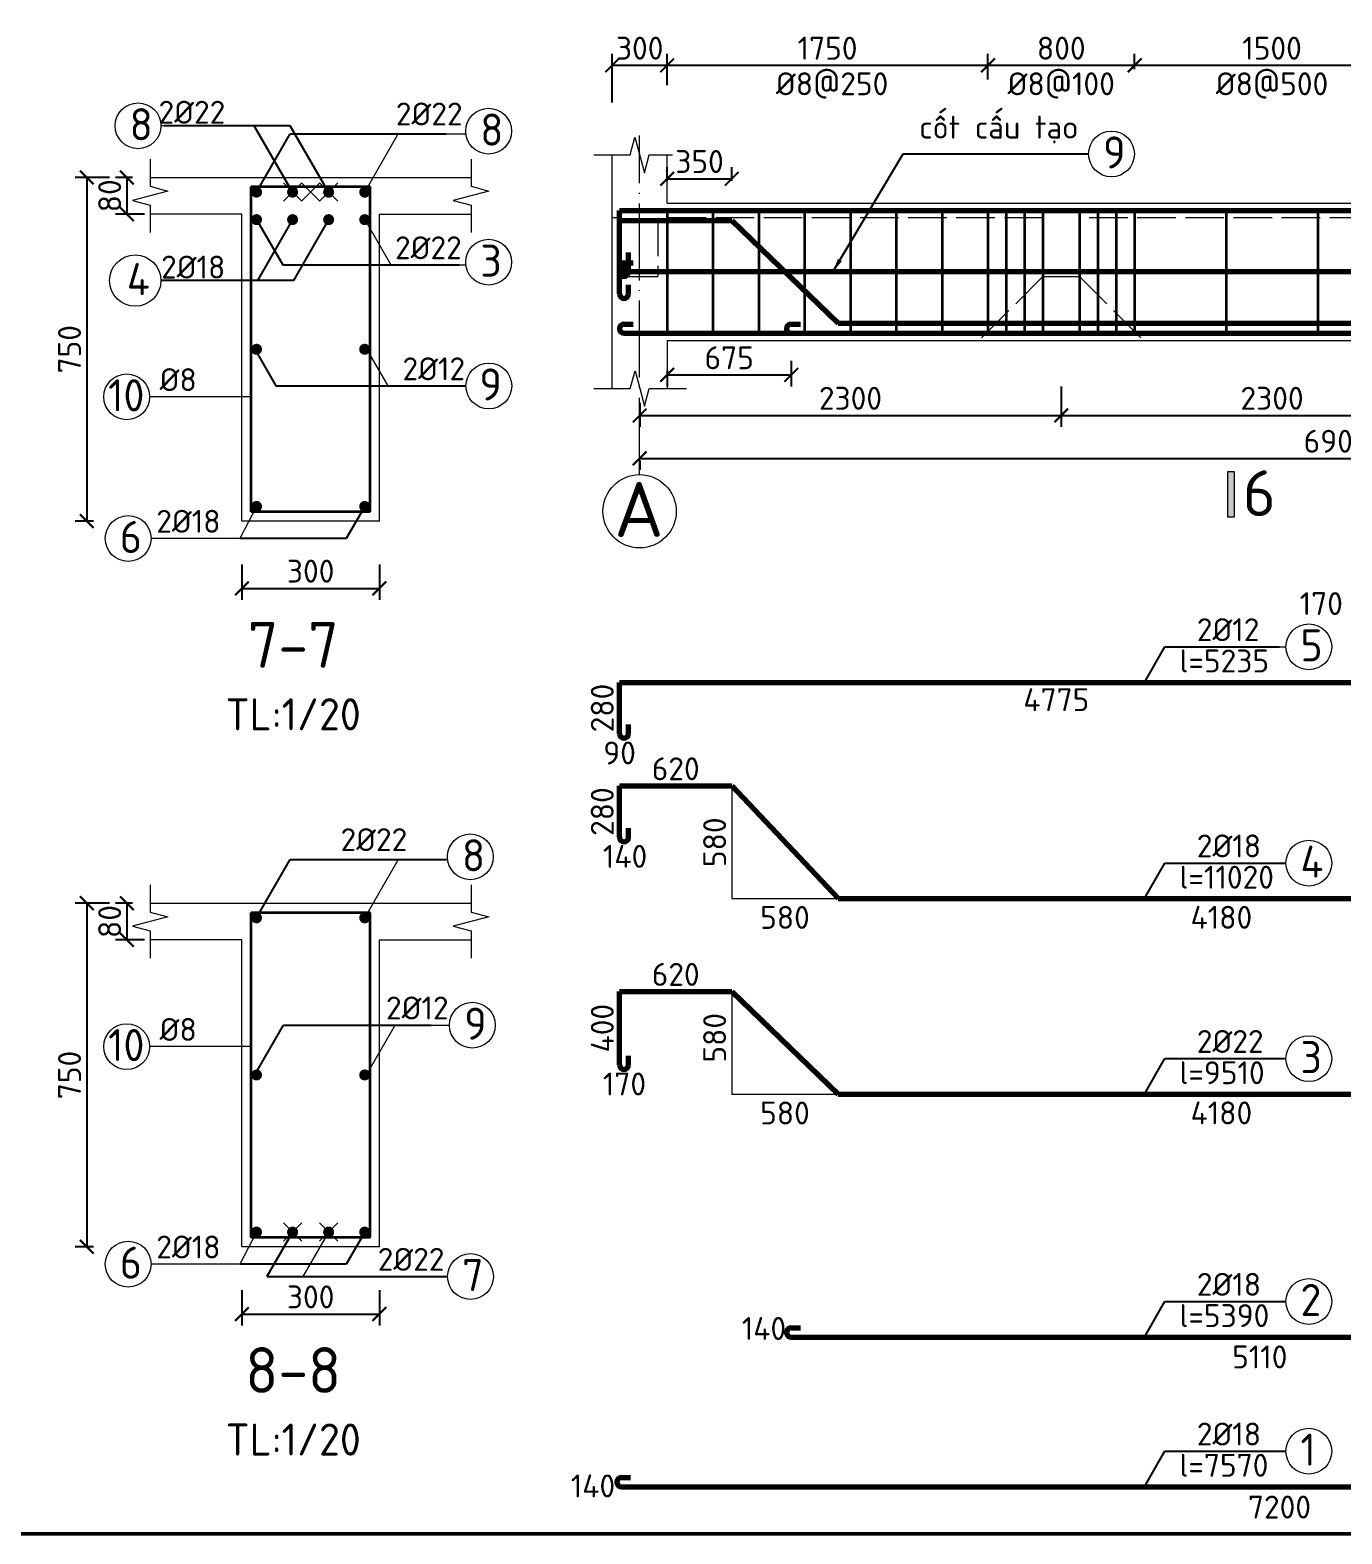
# Model space of a CAD drawing. Header units: millimetres. Extents: x 0 to 4970, y -594 to 1412.
# Drawn here: x 337.1 to 480.2, y 10 to 174.1 of the extents above; entities that cross this region are included whole.
import ezdxf

# ---------------------------------------------------------------- set-up
doc = ezdxf.new("R2010")
doc.units = ezdxf.units.MM
doc.header["$LTSCALE"] = 0.35
doc.header["$PDMODE"] = 3
doc.linetypes.add('ACAD_ISO02W100', pattern=[15, 12, -3])
doc.linetypes.add('ACAD_ISO04W100', pattern=[30, 24, -3, 0, -3])
doc.layers.get('0').update_dxf_attribs({"lineweight": 50})
for name, color, linetype, lineweight in [('Cot Dai', 7, 'Continuous', 35), ('Cot thep', 2, 'Continuous', 70), ('Cotthepcat', 3, 'Continuous', 70), ('Duong Bao', 6, 'Continuous', 18), ('Kich Thuoc', 1, 'Continuous', 20), ('Ky Hieu', 4, 'Continuous', 20), ('Net Khuat', 5, 'ACAD_ISO02W100', 20), ('NetCat', 7, 'Continuous', 20), ('Text', 40, 'Continuous', 20), ('Truc', 3, 'ACAD_ISO04W100', 20)]:
    doc.layers.add(name, color=color, linetype=linetype, lineweight=lineweight)
doc.styles.get("Standard").update_dxf_attribs({"font": 'isocpeur.ttf'})
doc.styles.add('VN', font='')
doc.styles.get('VN').set_extended_font_data('TCVN 7284')
doc.dimstyles.new('Dim20', dxfattribs={"dimtxt": 2.5, "dimasz": 1.5, "dimexe": 1.25, "dimexo": 0.625, "dimtad": 1, "dimlfac": 20, "dimtxsty": 'Standard', "dimblk": 'ARCHTICK', "dimcen": 2.5, "dimadec": 0, "dimazin": 0, "dimtfac": 1, "dimtmove": 0, "dimatfit": 3, "dimfxl": 1, "dimarcsym": 0})
doc.dimstyles.new('Dim50', dxfattribs={"dimtxt": 2.5, "dimasz": 1.5, "dimexe": 1.25, "dimexo": 0.625, "dimtad": 1, "dimlfac": 50, "dimtxsty": 'Standard', "dimblk": 'ARCHTICK', "dimcen": 2.5, "dimadec": 0, "dimazin": 0, "dimtfac": 1, "dimtmove": 0, "dimatfit": 3, "dimfxl": 1, "dimarcsym": 0})
doc.dimstyles.new('Dim50KT', dxfattribs={"dimtxt": 2.5, "dimasz": 1.5, "dimexe": 1.25, "dimexo": 0.625, "dimtad": 1, "dimlfac": 50, "dimtxsty": 'Standard', "dimblk": 'ARCHTICK', "dimcen": 2.5, "dimse1": 1, "dimse2": 1, "dimsd1": 1, "dimsd2": 1, "dimadec": 0, "dimazin": 0, "dimtfac": 1, "dimtmove": 0, "dimatfit": 3, "dimfxl": 1, "dimarcsym": 0})
doc.dimstyles.new('ISO-25', dxfattribs={"dimtxt": 2.5, "dimasz": 2.5, "dimexe": 1.25, "dimexo": 0.625, "dimtad": 1, "dimtxsty": 'Standard', "dimcen": 2.5, "dimadec": 0, "dimazin": 0, "dimtfac": 1, "dimtmove": 0, "dimatfit": 3, "dimfxl": 1, "dimarcsym": 0})

# ---------------------------------------------------------------- blocks, each defined once
blk = doc.blocks.new('_ArchTick')
at = {"color": 0, "linetype": 'ByBlock', "const_width": 0.15}
blk.add_lwpolyline([(-0.5, -0.5), (0.5, 0.5)], dxfattribs=at)
blk = doc.blocks.new('*D836')
at = {"layer": 'Defpoints', "color": 0}
for p in [(406.59, 170.29), (406.59, 167.5), (400.59, 165.62)]:
    blk.add_point(p, dxfattribs=at)
at = {"layer": 'Kich Thuoc', "color": 0, "lineweight": -2}
for p, q in [((400.59, 166.24), (400.59, 171.54)), ((406.59, 168.13), (406.59, 171.54)), ((400.59, 170.29), (406.59, 170.29))]:
    blk.add_line(p, q, dxfattribs=at)
at = {"layer": 'Kich Thuoc', "color": 0, "lineweight": -2, "xscale": 1.5, "yscale": 1.5, "zscale": 1.5, "rotation": 180}
blk.add_blockref('_ArchTick', (400.59, 170.29), dxfattribs=at)
at = {"layer": 'Kich Thuoc', "color": 0, "lineweight": -2, "xscale": 1.5, "yscale": 1.5, "zscale": 1.5}
blk.add_blockref('_ArchTick', (406.59, 170.29), dxfattribs=at)
at = {"layer": 'Kich Thuoc', "color": 0, "insert": (403.59, 172.16), "char_height": 2.5, "attachment_point": 5}
blk.add_mtext('300', dxfattribs=at)
blk = doc.blocks.new('*D897')
at = {"layer": 'Defpoints', "color": 0}
for p in [(401.39, 91.64), (413.64, 91.64), (413.64, 91.64)]:
    blk.add_point(p, dxfattribs=at)
at = {"layer": 'Kich Thuoc', "color": 0, "insert": (407.52, 93.51), "char_height": 2.5, "attachment_point": 5}
blk.add_mtext('620', dxfattribs=at)
blk = doc.blocks.new('*D839')
at = {"layer": 'Defpoints', "color": 0}
for p in [(348.88, 158.05), (347.64, 154.05), (350.19, 154.05)]:
    blk.add_point(p, dxfattribs=at)
at = {"layer": 'Kich Thuoc', "color": 0, "lineweight": -2}
for p, q in [((348.26, 158.05), (346.39, 158.05)), ((347.64, 158.05), (347.64, 154.05)), ((349.56, 154.05), (346.39, 154.05))]:
    blk.add_line(p, q, dxfattribs=at)
at = {"layer": 'Kich Thuoc', "color": 0, "lineweight": -2, "xscale": 1.5, "yscale": 1.5, "zscale": 1.5}
for p, rotation in [((347.64, 158.05), 90), ((347.64, 154.05), 270)]:
    blk.add_blockref('_ArchTick', p, dxfattribs=dict(at, rotation=rotation))
at = {"layer": 'Kich Thuoc', "color": 0, "insert": (345.76, 156.05), "char_height": 2.5, "attachment_point": 5, "rotation": 90}
blk.add_mtext('80', dxfattribs=at)
blk = doc.blocks.new('*D840')
at = {"layer": 'Defpoints', "color": 0}
for p in [(346.39, 158.05), (343.26, 120.55), (344.63, 120.55)]:
    blk.add_point(p, dxfattribs=at)
at = {"layer": 'Kich Thuoc', "color": 0, "lineweight": -2}
for p, q in [((345.76, 158.05), (342.01, 158.05)), ((343.26, 158.05), (343.26, 120.55)), ((344.01, 120.55), (342.01, 120.55))]:
    blk.add_line(p, q, dxfattribs=at)
at = {"layer": 'Kich Thuoc', "color": 0, "lineweight": -2, "xscale": 1.5, "yscale": 1.5, "zscale": 1.5}
for p, rotation in [((343.26, 158.05), 90), ((343.26, 120.55), 270)]:
    blk.add_blockref('_ArchTick', p, dxfattribs=dict(at, rotation=rotation))
at = {"layer": 'Kich Thuoc', "color": 0, "insert": (341.38, 139.3), "char_height": 2.5, "attachment_point": 5, "rotation": 90}
blk.add_mtext('750', dxfattribs=at)
blk = doc.blocks.new('*D841')
at = {"layer": 'Defpoints', "color": 0}
for p in [(360.19, 116.43), (375.19, 116.43), (375.19, 113.2)]:
    blk.add_point(p, dxfattribs=at)
at = {"layer": 'Kich Thuoc', "color": 0, "lineweight": -2}
for p, q in [((360.19, 115.8), (360.19, 111.95)), ((375.19, 115.8), (375.19, 111.95)), ((360.19, 113.2), (375.19, 113.2))]:
    blk.add_line(p, q, dxfattribs=at)
at = {"layer": 'Kich Thuoc', "color": 0, "lineweight": -2, "xscale": 1.5, "yscale": 1.5, "zscale": 1.5, "rotation": 180}
blk.add_blockref('_ArchTick', (360.19, 113.2), dxfattribs=at)
at = {"layer": 'Kich Thuoc', "color": 0, "lineweight": -2, "xscale": 1.5, "yscale": 1.5, "zscale": 1.5}
blk.add_blockref('_ArchTick', (375.19, 113.2), dxfattribs=at)
at = {"layer": 'Kich Thuoc', "color": 0, "insert": (367.69, 115.08), "char_height": 2.5, "attachment_point": 5}
blk.add_mtext('300', dxfattribs=at)
blk = doc.blocks.new('*D842')
at = {"layer": 'Defpoints', "color": 0}
for p in [(348.88, 78.84), (347.64, 74.84), (350.19, 74.84)]:
    blk.add_point(p, dxfattribs=at)
at = {"layer": 'Kich Thuoc', "color": 0, "lineweight": -2}
for p, q in [((348.26, 78.84), (346.39, 78.84)), ((347.64, 78.84), (347.64, 74.84)), ((349.56, 74.84), (346.39, 74.84))]:
    blk.add_line(p, q, dxfattribs=at)
at = {"layer": 'Kich Thuoc', "color": 0, "lineweight": -2, "xscale": 1.5, "yscale": 1.5, "zscale": 1.5}
for p, rotation in [((347.64, 78.84), 90), ((347.64, 74.84), 270)]:
    blk.add_blockref('_ArchTick', p, dxfattribs=dict(at, rotation=rotation))
at = {"layer": 'Kich Thuoc', "color": 0, "insert": (345.76, 76.84), "char_height": 2.5, "attachment_point": 5, "rotation": 90}
blk.add_mtext('80', dxfattribs=at)
blk = doc.blocks.new('*D843')
at = {"layer": 'Defpoints', "color": 0}
for p in [(346.39, 78.84), (343.26, 41.34), (344.63, 41.34)]:
    blk.add_point(p, dxfattribs=at)
at = {"layer": 'Kich Thuoc', "color": 0, "lineweight": -2}
for p, q in [((345.76, 78.84), (342.01, 78.84)), ((343.26, 78.84), (343.26, 41.34)), ((344.01, 41.34), (342.01, 41.34))]:
    blk.add_line(p, q, dxfattribs=at)
at = {"layer": 'Kich Thuoc', "color": 0, "lineweight": -2, "xscale": 1.5, "yscale": 1.5, "zscale": 1.5}
for p, rotation in [((343.26, 78.84), 90), ((343.26, 41.34), 270)]:
    blk.add_blockref('_ArchTick', p, dxfattribs=dict(at, rotation=rotation))
at = {"layer": 'Kich Thuoc', "color": 0, "insert": (341.38, 60.09), "char_height": 2.5, "attachment_point": 5, "rotation": 90}
blk.add_mtext('750', dxfattribs=at)
blk = doc.blocks.new('*D844')
at = {"layer": 'Defpoints', "color": 0}
for p in [(360.19, 37.22), (375.19, 37.22), (375.19, 34)]:
    blk.add_point(p, dxfattribs=at)
at = {"layer": 'Kich Thuoc', "color": 0, "lineweight": -2}
for p, q in [((360.19, 36.6), (360.19, 32.75)), ((375.19, 36.6), (375.19, 32.75)), ((360.19, 34), (375.19, 34))]:
    blk.add_line(p, q, dxfattribs=at)
at = {"layer": 'Kich Thuoc', "color": 0, "lineweight": -2, "xscale": 1.5, "yscale": 1.5, "zscale": 1.5, "rotation": 180}
blk.add_blockref('_ArchTick', (360.19, 34), dxfattribs=at)
at = {"layer": 'Kich Thuoc', "color": 0, "lineweight": -2, "xscale": 1.5, "yscale": 1.5, "zscale": 1.5}
blk.add_blockref('_ArchTick', (375.19, 34), dxfattribs=at)
at = {"layer": 'Kich Thuoc', "color": 0, "insert": (367.69, 35.87), "char_height": 2.5, "attachment_point": 5}
blk.add_mtext('300', dxfattribs=at)
blk = doc.blocks.new('*D845')
at = {"layer": 'Defpoints', "color": 0}
for p in [(413.64, 157.91), (406.59, 157.06), (413.64, 157.06)]:
    blk.add_point(p, dxfattribs=at)
at = {"layer": 'Kich Thuoc', "color": 0, "lineweight": -2}
for p, q in [((406.59, 157.68), (406.59, 159.16)), ((406.59, 157.91), (413.64, 157.91)), ((413.64, 157.68), (413.64, 159.16))]:
    blk.add_line(p, q, dxfattribs=at)
at = {"layer": 'Kich Thuoc', "color": 0, "lineweight": -2, "xscale": 1.5, "yscale": 1.5, "zscale": 1.5, "rotation": 180}
blk.add_blockref('_ArchTick', (406.59, 157.91), dxfattribs=at)
at = {"layer": 'Kich Thuoc', "color": 0, "lineweight": -2, "xscale": 1.5, "yscale": 1.5, "zscale": 1.5}
blk.add_blockref('_ArchTick', (413.64, 157.91), dxfattribs=at)
at = {"layer": 'Kich Thuoc', "color": 0, "insert": (410.12, 159.79), "char_height": 2.5, "attachment_point": 5}
blk.add_mtext('350', dxfattribs=at)
blk = doc.blocks.new('*D899')
at = {"layer": 'Defpoints', "color": 0}
for p in [(420.13, 138.65), (406.59, 137.62), (420.13, 136.5)]:
    blk.add_point(p, dxfattribs=at)
at = {"layer": 'Kich Thuoc', "color": 0, "lineweight": -2}
for p, q in [((420.13, 138.03), (420.13, 135.25)), ((406.59, 136.99), (406.59, 135.25)), ((406.59, 136.5), (420.13, 136.5))]:
    blk.add_line(p, q, dxfattribs=at)
at = {"layer": 'Kich Thuoc', "color": 0, "lineweight": -2, "xscale": 1.5, "yscale": 1.5, "zscale": 1.5, "rotation": 180}
blk.add_blockref('_ArchTick', (406.59, 136.5), dxfattribs=at)
at = {"layer": 'Kich Thuoc', "color": 0, "lineweight": -2, "xscale": 1.5, "yscale": 1.5, "zscale": 1.5}
blk.add_blockref('_ArchTick', (420.13, 136.5), dxfattribs=at)
at = {"layer": 'Kich Thuoc', "color": 0, "insert": (413.36, 138.37), "char_height": 2.5, "attachment_point": 5}
blk.add_mtext('675', dxfattribs=at)
blk = doc.blocks.new('*D864')
at = {"layer": 'Defpoints', "color": 0}
for p in [(402.23, 102.94), (401.39, 97.34), (401.39, 97.34)]:
    blk.add_point(p, dxfattribs=at)
at = {"layer": 'Kich Thuoc', "color": 0, "insert": (399.51, 100.14), "char_height": 2.5, "attachment_point": 5, "rotation": 90}
blk.add_mtext('280', dxfattribs=at)
blk = doc.blocks.new('*D865')
at = {"layer": 'Defpoints', "color": 0}
for p in [(402.23, 91.64), (401.39, 86.04), (401.39, 86.04)]:
    blk.add_point(p, dxfattribs=at)
at = {"layer": 'Kich Thuoc', "color": 0, "insert": (399.51, 88.84), "char_height": 2.5, "attachment_point": 5, "rotation": 90}
blk.add_mtext('280', dxfattribs=at)
blk = doc.blocks.new('*D866')
at = {"layer": 'Defpoints', "color": 0}
for p in [(402.23, 69.2), (401.39, 61.2), (401.39, 61.2)]:
    blk.add_point(p, dxfattribs=at)
at = {"layer": 'Kich Thuoc', "color": 0, "insert": (399.51, 65.2), "char_height": 2.5, "attachment_point": 5, "rotation": 90}
blk.add_mtext('400', dxfattribs=at)
blk = doc.blocks.new('*D868')
at = {"layer": 'Defpoints', "color": 0}
for p in [(401.39, 69.2), (413.64, 69.2), (413.64, 69.2)]:
    blk.add_point(p, dxfattribs=at)
at = {"layer": 'Kich Thuoc', "color": 0, "insert": (407.52, 71.07), "char_height": 2.5, "attachment_point": 5}
blk.add_mtext('620', dxfattribs=at)
blk = doc.blocks.new('*D869')
at = {"layer": 'Defpoints', "color": 0}
for p in [(425.24, 57.73), (508.88, 57.73), (508.88, 54.08)]:
    blk.add_point(p, dxfattribs=at)
at = {"layer": 'Kich Thuoc', "color": 0, "insert": (467.06, 55.95), "char_height": 2.5, "attachment_point": 5}
blk.add_mtext('4180', dxfattribs=at)
blk = doc.blocks.new('*D870')
at = {"layer": 'Defpoints', "color": 0}
for p in [(425.24, 79.07), (508.88, 79.07), (508.88, 75.42)]:
    blk.add_point(p, dxfattribs=at)
at = {"layer": 'Kich Thuoc', "color": 0, "insert": (467.06, 77.3), "char_height": 2.5, "attachment_point": 5}
blk.add_mtext('4180', dxfattribs=at)
blk = doc.blocks.new('*D902')
at = {"layer": 'Defpoints', "color": 0}
for p in [(413.64, 91.64), (413.64, 79.34), (413.64, 79.34)]:
    blk.add_point(p, dxfattribs=at)
at = {"layer": 'Kich Thuoc', "color": 0, "insert": (411.77, 85.49), "char_height": 2.5, "attachment_point": 5, "rotation": 90}
blk.add_mtext('580', dxfattribs=at)
blk = doc.blocks.new('*D871')
at = {"layer": 'Defpoints', "color": 0}
for p in [(413.64, 78.74), (425.24, 78.74), (425.24, 75.41)]:
    blk.add_point(p, dxfattribs=at)
at = {"layer": 'Kich Thuoc', "color": 0, "insert": (419.44, 77.29), "char_height": 2.5, "attachment_point": 5}
blk.add_mtext('580', dxfattribs=at)
blk = doc.blocks.new('*D874')
at = {"layer": 'Defpoints', "color": 0}
for p in [(413.64, 70.3), (413.64, 58), (413.64, 58)]:
    blk.add_point(p, dxfattribs=at)
at = {"layer": 'Kich Thuoc', "color": 0, "insert": (411.77, 64.15), "char_height": 2.5, "attachment_point": 5, "rotation": 90}
blk.add_mtext('580', dxfattribs=at)
blk = doc.blocks.new('*D875')
at = {"layer": 'Defpoints', "color": 0}
for p in [(413.64, 57.39), (425.24, 57.39), (425.24, 54.07)]:
    blk.add_point(p, dxfattribs=at)
at = {"layer": 'Kich Thuoc', "color": 0, "insert": (419.44, 55.94), "char_height": 2.5, "attachment_point": 5}
blk.add_mtext('580', dxfattribs=at)
blk = doc.blocks.new('*D903')
at = {"layer": 'Defpoints', "color": 0}
for p in [(420.13, 31.49), (522.37, 31.49), (522.37, 27.44)]:
    blk.add_point(p, dxfattribs=at)
at = {"layer": 'Kich Thuoc', "color": 0, "insert": (471.25, 29.32), "char_height": 2.5, "attachment_point": 5}
blk.add_mtext('5110', dxfattribs=at)
blk = doc.blocks.new('*D881')
at = {"layer": 'Defpoints', "color": 0}
for p in [(401.6, 16.92), (545.19, 16.92), (545.19, 11.06)]:
    blk.add_point(p, dxfattribs=at)
at = {"layer": 'Kich Thuoc', "color": 0, "insert": (473.4, 12.93), "char_height": 2.5, "attachment_point": 5}
blk.add_mtext('7200', dxfattribs=at)
blk = doc.blocks.new('*D883')
at = {"layer": 'Defpoints', "color": 0}
for p in [(403.59, 127.8), (541.59, 127.8), (541.59, 127.39)]:
    blk.add_point(p, dxfattribs=at)
at = {"layer": 'Kich Thuoc', "color": 0, "lineweight": -2}
for p, q in [((403.59, 127.39), (541.59, 127.39)), ((403.59, 127.17), (403.59, 126.14)), ((541.59, 127.17), (541.59, 126.14))]:
    blk.add_line(p, q, dxfattribs=at)
at = {"layer": 'Kich Thuoc', "color": 0, "lineweight": -2, "xscale": 1.5, "yscale": 1.5, "zscale": 1.5, "rotation": 180}
blk.add_blockref('_ArchTick', (403.59, 127.39), dxfattribs=at)
at = {"layer": 'Kich Thuoc', "color": 0, "lineweight": -2, "xscale": 1.5, "yscale": 1.5, "zscale": 1.5}
blk.add_blockref('_ArchTick', (541.59, 127.39), dxfattribs=at)
at = {"layer": 'Kich Thuoc', "color": 0, "insert": (479.58, 129.26), "char_height": 2.5, "attachment_point": 5}
blk.add_mtext('6900', dxfattribs=at)
blk = doc.blocks.new('*D885')
at = {"layer": 'Defpoints', "color": 0}
for p in [(457.59, 170.29), (457.59, 169.27), (441.59, 168.13)]:
    blk.add_point(p, dxfattribs=at)
at = {"layer": 'Kich Thuoc', "color": 0, "lineweight": -2}
for p, q in [((441.59, 168.75), (441.59, 171.54)), ((457.59, 169.89), (457.59, 171.54)), ((441.59, 170.29), (457.59, 170.29))]:
    blk.add_line(p, q, dxfattribs=at)
at = {"layer": 'Kich Thuoc', "color": 0, "lineweight": -2, "xscale": 1.5, "yscale": 1.5, "zscale": 1.5, "rotation": 180}
blk.add_blockref('_ArchTick', (441.59, 170.29), dxfattribs=at)
at = {"layer": 'Kich Thuoc', "color": 0, "lineweight": -2, "xscale": 1.5, "yscale": 1.5, "zscale": 1.5}
blk.add_blockref('_ArchTick', (457.59, 170.29), dxfattribs=at)
at = {"layer": 'Kich Thuoc', "color": 0, "insert": (449.59, 172.16), "char_height": 2.5, "attachment_point": 5}
blk.add_mtext('800', dxfattribs=at)
blk = doc.blocks.new('*D890')
at = {"layer": 'Defpoints', "color": 0}
for p in [(441.59, 170.29), (406.59, 168.13), (441.59, 168.13)]:
    blk.add_point(p, dxfattribs=at)
at = {"layer": 'Kich Thuoc', "color": 0, "lineweight": -2}
for p, q in [((406.59, 168.75), (406.59, 171.54)), ((441.59, 168.75), (441.59, 171.54)), ((406.59, 170.29), (441.59, 170.29))]:
    blk.add_line(p, q, dxfattribs=at)
at = {"layer": 'Kich Thuoc', "color": 0, "lineweight": -2, "xscale": 1.5, "yscale": 1.5, "zscale": 1.5, "rotation": 180}
blk.add_blockref('_ArchTick', (406.59, 170.29), dxfattribs=at)
at = {"layer": 'Kich Thuoc', "color": 0, "lineweight": -2, "xscale": 1.5, "yscale": 1.5, "zscale": 1.5}
blk.add_blockref('_ArchTick', (441.59, 170.29), dxfattribs=at)
at = {"layer": 'Kich Thuoc', "color": 0, "insert": (424.09, 172.16), "char_height": 2.5, "attachment_point": 5}
blk.add_mtext('1750', dxfattribs=at)
blk = doc.blocks.new('*D891')
at = {"layer": 'Defpoints', "color": 0}
for p in [(457.59, 169.23), (487.59, 170.29), (487.59, 169.23)]:
    blk.add_point(p, dxfattribs=at)
at = {"layer": 'Kich Thuoc', "color": 0, "lineweight": -2}
for p, q in [((457.59, 169.86), (457.59, 171.54)), ((487.59, 169.86), (487.59, 171.54)), ((457.59, 170.29), (487.59, 170.29))]:
    blk.add_line(p, q, dxfattribs=at)
at = {"layer": 'Kich Thuoc', "color": 0, "lineweight": -2, "xscale": 1.5, "yscale": 1.5, "zscale": 1.5, "rotation": 180}
blk.add_blockref('_ArchTick', (457.59, 170.29), dxfattribs=at)
at = {"layer": 'Kich Thuoc', "color": 0, "lineweight": -2, "xscale": 1.5, "yscale": 1.5, "zscale": 1.5}
blk.add_blockref('_ArchTick', (487.59, 170.29), dxfattribs=at)
at = {"layer": 'Kich Thuoc', "color": 0, "insert": (472.59, 172.16), "char_height": 2.5, "attachment_point": 5}
blk.add_mtext('1500', dxfattribs=at)
blk = doc.blocks.new('*D896')
at = {"layer": 'Defpoints', "color": 0}
for p in [(401.39, 103.52), (496.71, 103.52), (496.71, 99.18)]:
    blk.add_point(p, dxfattribs=at)
at = {"layer": 'Kich Thuoc', "color": 0, "insert": (449.05, 101.05), "char_height": 2.5, "attachment_point": 5}
blk.add_mtext('4775', dxfattribs=at)
blk = doc.blocks.new('*D912')
at = {"layer": 'Defpoints', "color": 0}
for p in [(449.59, 135.87), (403.59, 134.1), (449.59, 132.07)]:
    blk.add_point(p, dxfattribs=at)
at = {"layer": 'Kich Thuoc', "color": 0, "lineweight": -2}
for p, q in [((449.59, 135.24), (449.59, 130.82)), ((403.59, 133.47), (403.59, 130.82)), ((403.59, 132.07), (449.59, 132.07))]:
    blk.add_line(p, q, dxfattribs=at)
at = {"layer": 'Kich Thuoc', "color": 0, "lineweight": -2, "xscale": 1.5, "yscale": 1.5, "zscale": 1.5, "rotation": 180}
blk.add_blockref('_ArchTick', (403.59, 132.07), dxfattribs=at)
at = {"layer": 'Kich Thuoc', "color": 0, "lineweight": -2, "xscale": 1.5, "yscale": 1.5, "zscale": 1.5}
blk.add_blockref('_ArchTick', (449.59, 132.07), dxfattribs=at)
at = {"layer": 'Kich Thuoc', "color": 0, "insert": (426.59, 133.95), "char_height": 2.5, "attachment_point": 5}
blk.add_mtext('2300', dxfattribs=at)
blk = doc.blocks.new('*D913')
at = {"layer": 'Defpoints', "color": 0}
for p in [(449.59, 135.87), (495.59, 135.08), (495.59, 132.07)]:
    blk.add_point(p, dxfattribs=at)
at = {"layer": 'Kich Thuoc', "color": 0, "lineweight": -2}
for p, q in [((449.59, 135.24), (449.59, 130.82)), ((495.59, 134.46), (495.59, 130.82)), ((449.59, 132.07), (495.59, 132.07))]:
    blk.add_line(p, q, dxfattribs=at)
at = {"layer": 'Kich Thuoc', "color": 0, "lineweight": -2, "xscale": 1.5, "yscale": 1.5, "zscale": 1.5, "rotation": 180}
blk.add_blockref('_ArchTick', (449.59, 132.07), dxfattribs=at)
at = {"layer": 'Kich Thuoc', "color": 0, "lineweight": -2, "xscale": 1.5, "yscale": 1.5, "zscale": 1.5}
blk.add_blockref('_ArchTick', (495.59, 132.07), dxfattribs=at)
at = {"layer": 'Kich Thuoc', "color": 0, "insert": (472.59, 133.95), "char_height": 2.5, "attachment_point": 5}
blk.add_mtext('2300', dxfattribs=at)

msp = doc.modelspace()

# ---------------------------------------------------------------- hatches: boundary and pattern name
at = {"layer": 'NetCat'}
h = msp.add_hatch(color=256, dxfattribs=at)
h.paths.add_polyline_path([(467.766148, 125.970023), (468.466148, 125.970023), (468.466148, 120.970023), (467.766148, 120.970023)])
edge = h.paths.add_edge_path(flags=17)
edge.add_line((467.766148, 120.970023), (467.766148, 125.970023))

# ---------------------------------------------------------------- linework, layer by layer
msp.add_lwpolyline([(20, 10), (830, 10), (830, 584), (20, 584)], close=True)
at = {"layer": 'Cot Dai'}
for p, q in [((361.186129, 157.047325), (374.186129, 157.047325)), ((361.186129, 121.547325), (361.186129, 157.047325)), ((374.186129, 121.547325), (374.186129, 157.047325)), ((406.586868, 154.44522), (406.586868, 141.04522)), ((411.586868, 154.44522), (411.586868, 141.04522)), ((416.586868, 154.44522), (416.586868, 141.04522)), ((421.586868, 154.44522), (421.586868, 141.04522)), ((426.586868, 154.44522), (426.586868, 141.04522)), ((431.586868, 154.44522), (431.586868, 141.04522)), ((436.586868, 154.44522), (436.586868, 141.04522)), ((441.586868, 154.44522), (441.586868, 141.04522)), ((443.586868, 154.44522), (443.586868, 141.04522)), ((445.586868, 154.44522), (445.586868, 141.04522)), ((447.586868, 154.44541), (447.586868, 141.04541)), ((451.586868, 154.445791), (451.586868, 141.045791)), ((453.586868, 154.440554), (453.586868, 141.040554)), ((455.586868, 154.440554), (455.586868, 141.040554)), ((457.586868, 154.440554), (457.586868, 141.040554)), ((467.586868, 154.440554), (467.586868, 141.040554)), ((477.586868, 154.440554), (477.586868, 141.040554)), ((374.186129, 121.547325), (361.186129, 121.547325)), ((361.186129, 77.842177), (374.186129, 77.842177)), ((361.186129, 42.342177), (361.186129, 77.842177)), ((374.186129, 42.342177), (374.186129, 77.842177)), ((374.186129, 42.342177), (361.186129, 42.342177))]:
    msp.add_line(p, q, dxfattribs=at)
at = {"layer": 'Cot thep'}
for p, q in [((401.386868, 154.44522), (544.586868, 154.44522)), ((401.386868, 154.44522), (422.432886, 154.44522)), ((401.386868, 148.84522), (401.386868, 154.44522)), ((401.386868, 153.34522), (413.643217, 153.34522)), ((401.386868, 147.74522), (401.386868, 153.34522)), ((401.386868, 145.34522), (401.386868, 153.34522)), ((413.643217, 153.34522), (425.243217, 142.14522)), ((413.643217, 153.34522), (425.243217, 142.14522)), ((610.586868, 147.765178), (401.892001, 147.745286)), ((425.243217, 142.14522), (508.883284, 142.14522)), ((435.023788, 142.14522), (502.586868, 142.14522)), ((401.892001, 141.04522), (544.586868, 141.04522)), ((420.125166, 141.04522), (497.743239, 141.04522)), ((401.386868, 102.942119), (496.714597, 102.942119)), ((401.386868, 97.342119), (401.386868, 102.942119)), ((401.386868, 91.639471), (413.643217, 91.639471)), ((401.386868, 86.039471), (401.386868, 91.639471)), ((413.643217, 91.639471), (425.243217, 79.339471)), ((425.243217, 79.339471), (508.883284, 79.339471)), ((401.386868, 69.198029), (413.643217, 69.198029)), ((401.386868, 69.198029), (413.643217, 69.198029)), ((401.386868, 61.198029), (401.386868, 69.198029)), ((413.643217, 69.198029), (425.243217, 57.998029)), ((413.643217, 69.198029), (425.243217, 57.998029)), ((425.243217, 57.998029), (508.883284, 57.998029)), ((420.125166, 31.489401), (522.368112, 31.489401)), ((401.604645, 15.151464), (545.186868, 15.151464))]:
    msp.add_line(p, q, dxfattribs=at)
at = {"layer": 'Cot thep', "color": 1, "const_width": 0.6}
for points in [[(361.486129, 156.447325, 1), (362.086129, 156.447325, 1)], [(365.419462, 156.447325, 1), (366.019462, 156.447325, 1)], [(369.352795, 156.447325, 1), (369.952795, 156.447325, 1)], [(373.286129, 156.447325, 1), (373.886129, 156.447325, 1)], [(361.486129, 153.447325, 1), (362.086129, 153.447325, 1)], [(373.286129, 153.447325, 1), (373.886129, 153.447325, 1)], [(365.419462, 42.942177, 1), (366.019462, 42.942177, 1)], [(369.352795, 42.942177, 1), (369.952795, 42.942177, 1)]]:
    msp.add_lwpolyline(points, format="xyb", close=True, dxfattribs=at)
at = {"layer": 'Cot thep', "const_width": 0.6}
for points in [[(365.419462, 153.447325, 1), (366.019462, 153.447325, 1)], [(369.352795, 153.447325, 1), (369.952795, 153.447325, 1)], [(361.486129, 139.297325, 1), (362.086129, 139.297325, 1)], [(373.286129, 139.297325, 1), (373.886129, 139.297325, 1)], [(361.486129, 122.147325, 1), (362.086129, 122.147325, 1)], [(373.286129, 122.147325, 1), (373.886129, 122.147325, 1)], [(361.486129, 77.242177, 1), (362.086129, 77.242177, 1)], [(373.286129, 77.242177, 1), (373.886129, 77.242177, 1)], [(361.486129, 60.092177, 1), (362.086129, 60.092177, 1)], [(373.286129, 60.092177, 1), (373.886129, 60.092177, 1)], [(361.486129, 42.942177, 1), (362.086129, 42.942177, 1)], [(373.286129, 42.942177, 1), (373.886129, 42.942177, 1)]]:
    msp.add_lwpolyline(points, format="xyb", close=True, dxfattribs=at)
at = {"layer": 'Cotthepcat'}
for p, q in [((402.386868, 148.84522), (402.386868, 149.84522)), ((401.892001, 148.745286), (402.892001, 148.745286)), ((402.386868, 147.74522), (402.386868, 148.74522)), ((402.386868, 145.34522), (402.386868, 146.34522)), ((401.892001, 142.04522), (402.892001, 142.04522)), ((420.125166, 142.04522), (421.125166, 142.04522)), ((402.386868, 97.342119), (402.386868, 98.342119)), ((402.386868, 86.039471), (402.386868, 87.039471)), ((402.386868, 61.198029), (402.386868, 62.198029)), ((420.125166, 32.489401), (421.125166, 32.489401)), ((401.604645, 16.151464), (402.604645, 16.151464))]:
    msp.add_line(p, q, dxfattribs=at)
for centre, start, end in [((401.886868, 148.84522), 180, 0), ((401.886868, 147.74522), 180, 0), ((401.892001, 148.245286), 90, 270), ((401.886868, 145.34522), 180, 0), ((401.892001, 141.54522), 90, 270), ((420.125166, 141.54522), 90, 270), ((401.886868, 97.342119), 180, 0), ((401.886868, 86.039471), 180, 0), ((401.886868, 61.198029), 180, 0), ((420.125166, 31.989401), 90, 270), ((401.604645, 15.651464), 90, 270)]:
    msp.add_arc(centre, 0.5, start, end, dxfattribs=at)
at = {"layer": 'Duong Bao'}
for p, q in [((400.586868, 135.005235), (400.586868, 160.502712)), ((406.586868, 155.24522), (406.586868, 160.502712)), ((350.186129, 158.047325), (385.186129, 158.047325)), ((406.586868, 155.24522), (538.586868, 155.24522)), ((360.186129, 154.047325), (350.186129, 154.047325)), ((360.186129, 120.547325), (360.186129, 154.047325)), ((375.186129, 120.547325), (375.186129, 154.047325)), ((375.186129, 154.047325), (385.186129, 154.047325)), ((406.586868, 140.24522), (538.586868, 140.24522)), ((406.586868, 140.24522), (406.586868, 134.987727)), ((375.186129, 120.547325), (360.186129, 120.547325)), ((350.186129, 78.842177), (385.186129, 78.842177)), ((360.186129, 74.842177), (350.186129, 74.842177)), ((360.186129, 41.342177), (360.186129, 74.842177)), ((375.186129, 41.342177), (375.186129, 74.842177)), ((375.186129, 74.842177), (385.186129, 74.842177)), ((375.186129, 41.342177), (360.186129, 41.342177))]:
    msp.add_line(p, q, dxfattribs=at)
at = {"layer": 'Kich Thuoc'}
for p, q in [((413.643217, 91.639471), (413.643217, 79.339471)), ((413.643217, 79.339471), (425.243217, 79.339471)), ((413.643217, 69.198029), (413.643217, 57.998029)), ((413.643217, 57.998029), (425.243217, 57.998029))]:
    msp.add_line(p, q, dxfattribs=at)
for p in [(365.719462, 156.447325), (367.686129, 156.447325), (369.652795, 156.447325), (365.719462, 42.942177), (369.652795, 42.942177)]:
    msp.add_point(p, dxfattribs=at)
at = {"layer": 'Ky Hieu'}
for p, q in [((363.193895, 163.689192), (351.352379, 163.689192)), ((373.586129, 156.447325), (377.250751, 162.794637)), ((382.443828, 162.805981), (384.631328, 162.805981)), ((373.586129, 153.447325), (376.439962, 148.504339)), ((383.891033, 148.502287), (384.631328, 148.502287)), ((373.786129, 139.297325), (376.099443, 135.290547)), ((361.186129, 134.106901), (350.119194, 134.106901)), ((361.786129, 122.147325), (359.950625, 118.646502)), ((359.950625, 118.646502), (350.282521, 118.646502)), ((466.918941, 106.816735), (474.099346, 106.816735)), ((373.586129, 77.242177), (377.250751, 83.589489)), ((382.443828, 83.600833), (382.631328, 83.600833)), ((466.918941, 83.214087), (474.099346, 83.214087)), ((373.786129, 60.092177), (376.924468, 65.527941)), ((374.332187, 65.527941), (382.831328, 65.527941)), ((361.186129, 63.187049), (350.119194, 63.187049)), ((466.724614, 61.872645), (473.90502, 61.872645)), ((473.90502, 61.872645), (474.099346, 61.872645)), ((361.786129, 42.942177), (359.950625, 39.441354)), ((369.652795, 42.942177), (366.851933, 38.090941)), ((359.950625, 39.441354), (350.282521, 39.441354)), ((466.918941, 35.364017), (474.099346, 35.364017))]:
    msp.add_line(p, q, dxfattribs=at)
for points in [[(398.586868, 160.502712), (398.586868, 160.502712), (402.551592, 160.502712), (403.06923, 162.434564), (404.104506, 158.57086), (404.622145, 160.502712), (407.174746, 160.502712), (407.174746, 160.502712)], [(350.186129, 160.047325), (350.186129, 160.047325), (350.186129, 157.082601), (352.11798, 156.564963), (348.254277, 155.529687), (350.186129, 155.012048), (350.186129, 152.047325), (350.186129, 152.047325)], [(385.186129, 160.047325), (385.186129, 160.047325), (385.186129, 157.082601), (387.11798, 156.564963), (383.254277, 155.529687), (385.186129, 155.012048), (385.186129, 152.047325), (385.186129, 152.047325)], [(398.604506, 135.005235), (398.604506, 135.005235), (402.56923, 135.005235), (403.086868, 136.937087), (404.122145, 133.073384), (404.639783, 135.005235), (408.681927, 135.005235), (408.681927, 135.005235)], [(350.186129, 80.842177), (350.186129, 80.842177), (350.186129, 77.877453), (352.11798, 77.359815), (348.254277, 76.324539), (350.186129, 75.806901), (350.186129, 72.842177), (350.186129, 72.842177)], [(385.186129, 80.842177), (385.186129, 80.842177), (385.186129, 77.877453), (387.11798, 77.359815), (383.254277, 76.324539), (385.186129, 75.806901), (385.186129, 72.842177), (385.186129, 72.842177)]]:
    msp.add_lwpolyline(points, dxfattribs=at)
for centre, radius in [((348.852379, 163.689192), 2.5), ((387.113263, 163.105981), 2.5), ((455.073549, 160.613822), 2.5), ((387.113263, 148.802287), 2.5), ((348.548667, 146.789673), 2.803713), ((347.619194, 134.106901), 2.5), ((387.131328, 135.290547), 2.5), ((403.586868, 121.613359), 4), ((347.782521, 118.646502), 2.5), ((476.599346, 106.816735), 2.5), ((385.113263, 83.900833), 2.5), ((476.599346, 83.214087), 2.5), ((385.331328, 65.527941), 2.5), ((347.619194, 63.187049), 2.5), ((476.599346, 61.872645), 2.5), ((347.782521, 39.441354), 2.5), ((385.131328, 38.090941), 2.5), ((476.599346, 35.364017), 2.5), ((476.599346, 19.02608), 2.5)]:
    msp.add_circle(centre, radius, dxfattribs=at)
at = {"layer": 'Net Khuat'}
for p, q in [((401.586868, 153.64522), (400.586868, 153.64522)), ((401.586868, 153.64522), (401.586868, 147.24522)), ((447.586868, 153.64522), (405.586868, 153.64522)), ((405.586868, 153.64522), (405.586868, 147.24522)), ((447.586868, 153.64522), (447.586868, 147.24522)), ((493.586868, 153.64522), (451.586868, 153.64522)), ((451.586868, 153.64522), (451.586868, 147.24522)), ((401.586868, 147.24522), (405.586868, 147.24522)), ((447.586868, 147.24522), (440.586868, 140.24522)), ((447.586868, 147.24522), (451.586868, 147.24522)), ((451.586868, 147.24522), (458.586868, 140.24522))]:
    msp.add_line(p, q, dxfattribs=at)
at = {"layer": 'NetCat'}
msp.add_line((467.766148, 120.970023), (467.766148, 125.970023), dxfattribs=at)
msp.add_line((467.766148, 120.970023), (467.766148, 125.970023), dxfattribs=at)
msp.add_lwpolyline([(467.766148, 125.970023), (468.466148, 125.970023), (468.466148, 120.970023), (467.766148, 120.970023), (467.766148, 125.970023)], dxfattribs=at)
at = {"layer": 'Truc'}
msp.add_line((403.586868, 125.613359), (403.586868, 162.621141), dxfattribs=at)

# ---------------------------------------------------------------- texts
at = {"layer": 'Kich Thuoc', "color": 2}
msp.add_text('A', height=6, dxfattribs=at).set_placement((400.810102, 118.820046))
at = {"layer": 'Kich Thuoc', "char_height": 2.5}
for s, insert, width, attachment_point in [('%%C8@250', (424.586868, 168.09122), 24.5, 5), ('%%C8@100', (449.586868, 168.09122), 24.5, 5), ('%%C8@500', (472.586868, 168.09122), 24.5, 5), ('170', (475.602721, 112.789925), 3.45107973, 1), ('90', (399.619958, 96.486392), 3.45107973, 1), ('140', (399.573122, 85.201354), 3.45107973, 1), ('170', (399.573122, 60.359912), 3.45107973, 1), ('140', (414.728307, 33.673124), 3.45107973, 1), ('140', (396.071965, 16.48696), 3.45107973, 1)]:
    msp.add_mtext(s, dxfattribs=dict(at, insert=insert, width=width, attachment_point=attachment_point))
at = {"layer": 'Ky Hieu', "style": 'VN'}
for s, p in [('8', (347.938356, 162.106057)), ('8', (386.19924, 161.522847)), ('9', (454.155069, 159.030688)), ('3', (386.19924, 147.219152)), ('4', (347.634643, 145.206539)), ('9', (386.102332, 133.707412)), ('10', (345.593731, 132.523767)), ('6', (346.868498, 117.063367)), ('5', (475.685323, 105.233601)), ('8', (384.19924, 82.317699)), ('4', (475.685323, 81.630953)), ('9', (384.447618, 63.944806)), ('10', (345.593731, 61.603915)), ('3', (475.685323, 60.289511)), ('6', (346.868498, 37.858219)), ('7', (384.217305, 36.507806)), ('2', (475.685323, 33.780883)), ('1', (475.685323, 17.442946))]:
    msp.add_text(s, height=3.5, dxfattribs=at).set_placement(p)
at = {"layer": 'Ky Hieu', "char_height": 2.5}
for s, insert, attachment_point in [('   2%%C22', (358.382429, 163.919221), 9), ('2%%C22', (376.983521, 163.730981), 7), ('2%%C22', (376.891033, 149.127287), 7), ('   2%%C18', (358.382429, 147.019702), 9), ('2%%C12', (377.71018, 135.915547), 7), ('%%C8', (355.263813, 134.731901), 9), ('2%%C18', (357.857893, 119.271502), 9), ('2%%C12', (464.379004, 107.441735), 7), ('l=5235', (462.479004, 104.030217), 7), ('2%%C22', (370.947623, 84.525833), 7), ('2%%C18', (464.379004, 83.839087), 7), ('l=11020', (462.479004, 80.427568), 7), ('2%%C12', (375.91018, 66.152941), 7), ('%%C8', (355.263813, 63.812049), 9), ('2%%C22', (464.379004, 62.497645), 7), ('l=9510', (462.479004, 59.086126), 7), ('2%%C18', (357.857893, 40.066354), 9), ('2%%C22', (382.293139, 38.715941), 9), ('2%%C18', (464.379004, 35.989017), 7), ('l=5390', (462.479004, 32.577498), 7), ('2%%C18', (464.379004, 19.65108), 7), ('l=7570', (462.479004, 16.239561), 7)]:
    msp.add_mtext(s, dxfattribs=dict(at, insert=insert, attachment_point=attachment_point))
at = {"layer": 'Ky Hieu', "insert": (434.083756, 164.790334), "char_height": 2.5, "width": 19.66737424, "attachment_point": 1}
msp.add_mtext('c{\\fTCVN 7284|b0|i0|c0|p34;ố}t c{\\fTCVN 7284|b0|i0|c0|p34;ấ}u t{\\fTCVN 7284|b0|i0|c0|p34;ạ}o', dxfattribs=at)
at = {"layer": 'Text', "insert": (469.389542, 126.089824), "char_height": 5, "width": 11.43756339, "attachment_point": 1}
msp.add_mtext('6', dxfattribs=at)
at = {"layer": 'Text', "char_height": 5, "width": 43.59497134, "attachment_point": 5, "style": 'VN'}
for s, insert in [('\\pt5;7-7\\P{\\H0.7x;TL:1/20}', (365.785329, 103.622709)), ('\\pt5;8-8 \\P{\\H0.7x;TL:1/20}', (365.785329, 24.467674))]:
    msp.add_mtext(s, dxfattribs=dict(at, insert=insert))

# ---------------------------------------------------------------- dimensions: what is measured, and where the dimension line sits
at = {"layer": 'Kich Thuoc'}
for base, p1, p2, picture, middle in [((406.586868, 170.287914), (400.586868, 165.615977), (406.586868, 167.500175), '*D836', (403.586868, 170.287914)), ((541.586868, 127.388624), (403.586868, 127.796635), (541.586868, 127.796635), '*D883', (479.584464, 127.388624))]:
    dim = msp.add_linear_dim(base=base, p1=p1, p2=p2, dimstyle='Dim50', dxfattribs=at)
    dim.commit()
    dim.dimension.update_dxf_attribs({"geometry": picture, "text_midpoint": middle, "dimtype": 160})
for base, p1, p2, dimstyle, picture, middle in [((441.586868, 170.287914), (406.586868, 168.125175), (441.586868, 168.125175), 'Dim50', '*D890', (424.086868, 172.162914)), ((487.586868, 170.287914), (457.586868, 169.233313), (487.586868, 169.233313), 'Dim50', '*D891', (472.586868, 172.162914)), ((449.586868, 132.074738), (403.586868, 134.0953), (449.586868, 135.865398), 'Dim50', '*D912', (426.586868, 133.949738)), ((375.186129, 113.204582), (360.186129, 116.428573), (375.186129, 116.428573), 'Dim20', '*D841', (367.686129, 115.079582)), ((425.243217, 75.41055), (413.643217, 78.735007), (425.243217, 78.735007), 'Dim50KT', '*D871', (419.443217, 77.28555)), ((425.243217, 54.069108), (413.643217, 57.393566), (425.243217, 57.393566), 'Dim50KT', '*D875', (419.443217, 55.944108)), ((375.186129, 33.999434), (360.186129, 37.223425), (375.186129, 37.223425), 'Dim20', '*D844', (367.686129, 35.874434))]:
    dim = msp.add_linear_dim(base=base, p1=p1, p2=p2, dimstyle=dimstyle, dxfattribs=at)
    dim.commit()
    dim.dimension.update_dxf_attribs({"geometry": picture, "text_midpoint": middle})
for base, p1, p2, picture, middle in [((457.586868, 170.287914), (441.586868, 168.125175), (457.586868, 169.269965), '*D885', (449.586868, 172.162914)), ((495.586868, 132.074738), (449.586868, 135.865398), (495.586868, 135.08343), '*D913', (472.586868, 133.949738))]:
    dim = msp.add_linear_dim(base=base, p1=p1, p2=p2, dimstyle='Dim50', override={"dimtmove": 1}, dxfattribs=at)
    dim.commit()
    dim.dimension.update_dxf_attribs({"geometry": picture, "text_midpoint": middle})
dim = msp.add_linear_dim(base=(413.643217, 157.913366), p1=(406.586868, 157.05751), p2=(413.643217, 157.05751), text='350', dimstyle='Dim50', dxfattribs=at)
dim.commit()
dim.dimension.update_dxf_attribs({"geometry": '*D845', "text_midpoint": (410.115043, 157.913366), "dimtype": 160})
for base, p1, p2, picture, middle in [((343.257407, 120.547325), (346.38555, 158.047325), (344.632828, 120.547325), '*D840', (341.382407, 139.297325)), ((343.257407, 41.342177), (346.38555, 78.842177), (344.632828, 41.342177), '*D843', (341.382407, 60.092177))]:
    dim = msp.add_linear_dim(base=base, p1=p1, p2=p2, angle=90, dimstyle='Dim20', dxfattribs=at)
    dim.commit()
    dim.dimension.update_dxf_attribs({"geometry": picture, "text_midpoint": middle})
for base, p1, p2, dimstyle, picture, middle in [((347.63555, 154.047325), (348.884254, 158.047325), (350.186129, 154.047325), 'Dim20', '*D839', (347.63555, 156.047325)), ((401.386868, 97.342119), (402.229519, 102.942119), (401.386868, 97.342119), 'Dim50KT', '*D864', (401.386868, 100.142119)), ((401.386868, 86.039471), (402.229519, 91.639471), (401.386868, 86.039471), 'Dim50KT', '*D865', (401.386868, 88.839471)), ((347.63555, 74.842177), (348.884254, 78.842177), (350.186129, 74.842177), 'Dim20', '*D842', (347.63555, 76.842177)), ((401.386868, 61.198029), (402.229519, 69.198029), (401.386868, 61.198029), 'Dim50KT', '*D866', (401.386868, 65.198029))]:
    dim = msp.add_linear_dim(base=base, p1=p1, p2=p2, angle=90, dimstyle=dimstyle, dxfattribs=at)
    dim.commit()
    dim.dimension.update_dxf_attribs({"geometry": picture, "text_midpoint": middle, "dimtype": 160})
for base, p1, p2, text, dimstyle, picture, middle in [((420.125166, 136.495641), (406.586868, 137.616473), (420.125166, 138.651347), '675', 'Dim50', '*D899', (413.356017, 138.370641)), ((496.714597, 99.17876), (401.386868, 103.519906), (496.714597, 103.519906), '4775', 'Dim50KT', '*D896', (449.050733, 101.05376)), ((413.643217, 91.639471), (401.386868, 91.639471), (413.643217, 91.639471), '620', 'Dim50KT', '*D897', (407.515043, 93.514471)), ((508.883284, 75.420838), (425.243217, 79.073123), (508.883284, 79.073123), '4180', 'Dim50KT', '*D870', (467.06325, 77.295838)), ((413.643217, 69.198029), (401.386868, 69.198029), (413.643217, 69.198029), '620', 'Dim50KT', '*D868', (407.515043, 71.073029)), ((508.883284, 54.079396), (425.243217, 57.731681), (508.883284, 57.731681), '4180', 'Dim50KT', '*D869', (467.06325, 55.954396)), ((522.368112, 27.443288), (420.125166, 31.489401), (522.368112, 31.489401), '5110', 'Dim50KT', '*D903', (471.246639, 29.318288)), ((545.186868, 11.055633), (401.604645, 16.918081), (545.186868, 16.918081), '7200', 'Dim50KT', '*D881', (473.395757, 12.930633))]:
    dim = msp.add_linear_dim(base=base, p1=p1, p2=p2, text=text, dimstyle=dimstyle, dxfattribs=at)
    dim.commit()
    dim.dimension.update_dxf_attribs({"geometry": picture, "text_midpoint": middle})
for base, p1, p2, picture, middle in [((413.643217, 79.339471), (413.643217, 91.639471), (413.643217, 79.339471), '*D902', (411.768217, 85.489471)), ((413.643217, 57.998029), (413.643217, 70.298029), (413.643217, 57.998029), '*D874', (411.768217, 64.148029))]:
    dim = msp.add_linear_dim(base=base, p1=p1, p2=p2, angle=90, text='580', dimstyle='Dim50KT', dxfattribs=at)
    dim.commit()
    dim.dimension.update_dxf_attribs({"geometry": picture, "text_midpoint": middle})

# ---------------------------------------------------------------- leaders
at = {"layer": 'Ky Hieu', "annotation_type": 0, "has_hookline": 1}
for points, dimstyle, hookline_direction, text_width in [([(369.652795, 156.447325), (365.471701, 163.689192), (363.818895, 163.689192)], 'Dim50', 1, 11.5), ([(361.786129, 153.447325), (364.641148, 148.502287), (376.266033, 148.502287)], 'Dim50', 0, 7), ([(458.654231, 102.942119), (460.891242, 106.816735), (466.293941, 106.816735)], 'Dim20', 0, 6.5), ([(458.654231, 79.339471), (460.891242, 83.214087), (466.974346, 83.214087)], 'Dim20', 0, 6.5), ([(361.586129, 60.092177), (364.724468, 65.527941), (373.707187, 65.527941)], 'ISO-25', 0, 6.5), ([(458.654231, 57.998029), (460.891242, 61.872645), (466.28002, 61.872645)], 'Dim20', 0, 7), ([(458.654231, 31.489401), (460.891242, 35.364017), (466.974346, 35.364017)], 'Dim20', 0, 6.5), ([(458.654231, 15.151464), (460.891242, 19.02608), (466.918941, 19.02608)], 'Dim20', 0, 6.5)]:
    msp.add_leader(points, dimstyle=dimstyle, override={"dimgap": 0.625, "dimtad": 1, "dimldrblk": 'None'}, dxfattribs=dict(at, hookline_direction=hookline_direction, text_width=text_width))
at = {"layer": 'Ky Hieu'}
for points, dimstyle, override in [([(365.719462, 156.447325), (361.538368, 163.689192), (355.269513, 163.689192)], 'Dim50', {"dimgap": 0.625, "dimtad": 1, "dimldrblk": 'None'}), ([(361.786129, 156.447325), (365.457301, 162.805981), (382.443828, 162.805981)], 'ISO-25', {"dimgap": 0.625, "dimtad": 1, "dimldrblk": 'None'}), ([(424.663735, 147.74522), (432.348532, 160.613822), (452.573549, 160.613822)], 'Dim50KT', {"dimgap": 0.625, "dimtad": 1}), ([(365.719462, 153.447325), (361.875665, 146.789673), (351.352379, 146.789673)], 'Dim50', {"dimgap": 0.625, "dimtad": 1, "dimldrblk": 'None'}), ([(369.652795, 153.447325), (365.808998, 146.789673), (354.42602, 146.789673)], 'Dim50', {"dimgap": 0.625, "dimtad": 1, "dimldrblk": 'None'}), ([(361.586129, 139.297325), (363.899443, 135.290547), (384.631328, 135.290547)], 'Dim50', {"dimgap": 0.625, "dimtad": 1, "dimldrblk": 'None'}), ([(373.586129, 122.147325), (371.564928, 118.646502), (359.950625, 118.646502)], 'ISO-25', {"dimgap": 0.625, "dimtad": 1, "dimldrblk": 'None'}), ([(373.586129, 122.147325), (371.564928, 118.646502), (360.964667, 118.646502)], 'ISO-25', {"dimgap": 0.625, "dimtad": 1, "dimldrblk": 'None'}), ([(361.786129, 77.242177), (365.457301, 83.600833), (382.443828, 83.600833)], 'ISO-25', {"dimgap": 0.625, "dimtad": 1, "dimldrblk": 'None'}), ([(373.586129, 42.942177), (371.564928, 39.441354), (359.950625, 39.441354)], 'ISO-25', {"dimgap": 0.625, "dimtad": 1, "dimldrblk": 'None'}), ([(373.586129, 42.942177), (371.564928, 39.441354), (360.964667, 39.441354)], 'ISO-25', {"dimgap": 0.625, "dimtad": 1, "dimldrblk": 'None'}), ([(365.719462, 42.942177), (362.9186, 38.090941), (382.631328, 38.090941)], 'ISO-25', {"dimgap": 0.625, "dimtad": 1, "dimldrblk": 'None'})]:
    msp.add_leader(points, dimstyle=dimstyle, override=override, dxfattribs=at)

doc.saveas('drawing.dxf')
